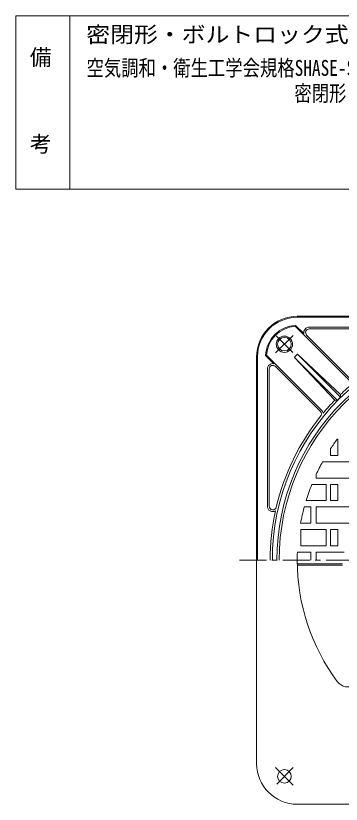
# Model space of a CAD drawing. Units: millimetres, scale not verified. Extents: x -589 to 461, y -801 to 845.
# Drawn here: x -589 to -229, y -28 to 845 of the extents above; entities that cross this region are included whole.
import ezdxf
from ezdxf.enums import TextEntityAlignment as Align

# ---------------------------------------------------------------- set-up
doc = ezdxf.new("R2010")
doc.units = ezdxf.units.MM
doc.header["$LTSCALE"] = 6
doc.linetypes.add('CHAIN1', pattern=[8, 5, -1, 1, -1])
for name, color, linetype, lineweight in [('0-1_躯体', 2, 'Continuous', 18), ('0-2_仕上', 3, 'Continuous', 18), ('F-0_F-0ﾚｲﾔ', 7, 'Continuous', 18)]:
    doc.layers.add(name, color=color, linetype=linetype, lineweight=lineweight)
doc.layers.add('F-4_F-4ﾚｲﾔ', color=2, linetype='Continuous')
doc.styles.add('ＭＳ ゴシック', font='')
doc.styles.get('ＭＳ ゴシック').set_extended_font_data('MS Gothic')

msp = doc.modelspace()

# ---------------------------------------------------------------- linework, layer by layer
at = {"layer": '0-1_躯体'}
for p, q in [((-277.576, 511.963), (172.424, 511.963)), ((-277.576, 510.963), (172.424, 510.963)), ((-218.694, 439.902), (-279.69, 500.898)), ((-270.151, 492.773), (-279.299, 501.921)), ((-264.271, 499.963), (-112.384, 499.963)), ((-264.271, 497.963), (-112.384, 497.963)), ((-217.28, 441.316), (-267.099, 491.135)), ((-322.576, 466.963), (-322.576, 16.964)), ((-321.576, 466.963), (-321.576, 241.963)), ((-303.385, 459.539), (-312.533, 468.687)), ((-250.514, 408.082), (-311.51, 469.078)), ((-233.063, 418.915), (-280.665, 466.518)), ((-280.665, 466.518), (-236.042, 419.065)), ((-229.528, 422.451), (-277.13, 470.053)), ((-229.678, 425.429), (-277.13, 470.053)), ((-301.747, 456.487), (-251.928, 406.668)), ((-310.576, 453.658), (-310.576, 301.771)), ((-308.576, 453.658), (-308.576, 301.771)), ((-233.063, 418.915), (-236.042, 419.065)), ((-229.528, 422.451), (-229.678, 425.429)), ((-301.444, 12.547), (-281.994, -6.903)), ((-282.069, 12.47), (-300.238, -5.699)), ((172.424, -28.036), (-277.576, -28.036))]:
    msp.add_line(p, q, dxfattribs=at)
at = {"layer": '0-1_躯体', "linetype": 'CHAIN1'}
for p, q in [((-301.444, 471.379), (-281.994, 490.83)), ((-282.532, 471.919), (-300.838, 490.226))]:
    msp.add_line(p, q, dxfattribs=at)
at = {"layer": '0-1_躯体'}
for centre, radius in [((-291.718, 481.105), 9), ((-291.718, 481.105), 7.5), ((-291.718, 2.821), 7.5)]:
    msp.add_circle(centre, radius, dxfattribs=at)
for centre, radius, start, end in [((-277.576, 466.963), 45, 90, 180), ((-277.576, 466.963), 44, 90, 180), ((-277.576, 466.963), 35, 92.82245, 177.17719), ((-277.576, 466.963), 34, 93.56546, 176.43428), ((-264.271, 493.963), 6, 90, 191.44409), ((-264.271, 493.963), 4, 90, 225.00075), ((-52.576, 241.963), 252.5, 0, 180), ((-52.576, 241.963), 247.5, 0, 180), ((-262.02, 451.407), 24, 129.02087, 140.97913), ((-304.576, 453.658), 6, 78.55591, 180), ((-304.576, 453.658), 4, 44.99925, 180), ((-52.576, 241.963), 255, 129.6795, 133.98883), ((-52.576, 241.963), 255, 136.01115, 140.32047), ((-52.576, 241.963), 252.76, 134.43329, 135.56671), ((-254.757, 403.839), 4, 321.31795, 45.00075), ((-254.757, 403.839), 6, 9.01062, 45.0005), ((-52.576, 241.963), 255, 141.31754, 166.64882), ((-304.576, 301.771), 6, 180, 298.95401), ((-304.576, 301.771), 4, 180, 346.64793), ((-52.576, 241.963), 255, 167.64594, 180), ((-52.576, 241.963), 225, 180, 216.60632), ((-221.154, 116.737), 15, 216.60628, 301.69508), ((-277.576, 16.964), 45, 180, 270)]:
    msp.add_arc(centre, radius, start, end, dxfattribs=at)
at = {"layer": '0-2_仕上'}
for p, q in [((-232.576, 375.963), (-233.322, 375.963)), ((-232.576, 375.963), (-232.576, 357.963)), ((-240.576, 365.58), (-240.576, 357.963)), ((-232.576, 357.963), (-240.576, 357.963)), ((-216.576, 350.963), (-249.411, 350.963)), ((-256.576, 336.879), (-256.576, 332.963)), ((-216.576, 332.963), (-256.576, 332.963)), ((-245.576, 325.963), (-261.308, 325.963)), ((-245.576, 325.963), (-245.576, 307.963)), ((-232.576, 325.963), (-232.576, 307.963)), ((-245.576, 307.963), (-267.678, 307.963)), ((-232.576, 307.963), (-240.576, 307.963)), ((-262.576, 300.963), (-269.703, 300.963)), ((-262.576, 300.963), (-262.576, 282.964)), ((-262.576, 282.964), (-273.809, 282.964)), ((-216.576, 282.964), (-256.576, 282.964)), ((-245.576, 275.963), (-245.576, 257.963)), ((-232.576, 275.963), (-232.576, 257.963)), ((-245.576, 257.963), (-273.576, 257.963)), ((-232.576, 257.963), (-240.576, 257.963)), ((-262.576, 250.963), (-277.396, 250.963)), ((-262.576, 250.963), (-262.576, 241.963)), ((-225.576, 250.963), (-256.576, 250.963)), ((-256.576, 250.963), (-256.576, 241.963)), ((-277.54, 237.963), (-227.577, 237.963)), ((-227.577, 236.463), (-277.509, 236.463))]:
    msp.add_line(p, q, dxfattribs=at)
at = {"layer": '0-2_仕上', "linetype": 'CHAIN1'}
msp.add_line((-341.632, 241.963), (239.77, 241.963), dxfattribs=at)
at = {"layer": '0-2_仕上'}
for points in [[(-232.576, 325.963), (-240.576, 325.963), (-240.576, 307.963)], [(-216.576, 300.963), (-256.576, 300.963), (-256.576, 282.964)], [(-245.576, 275.963), (-273.576, 275.963), (-273.576, 257.963)], [(-232.576, 275.963), (-240.576, 275.963), (-240.576, 257.963)]]:
    msp.add_lwpolyline(points, dxfattribs=at)
for radius, start, end in [(245, 0, 180), (225, 143.44777, 146.67372), (225, 151.02393, 155.04874), (225, 158.07867, 162.9424), (225, 164.79803, 169.50075), (225, 177.70755, 180)]:
    msp.add_arc((-52.576, 241.963), radius, start, end, dxfattribs=at)
at = {"layer": 'F-0_F-0ﾚｲﾔ'}
for p, q in [((460.8, 844.6), (-589.2, 844.6)), ((-589.2, 652.6), (-589.2, 844.6)), ((-529.2, 652.6), (-529.2, 844.6)), ((460.8, 652.6), (-589.2, 652.6))]:
    msp.add_line(p, q, dxfattribs=at)

# ---------------------------------------------------------------- texts
at = {"layer": 'F-4_F-4ﾚｲﾔ', "style": 'ＭＳ ゴシック'}
for s, width, p in [('密閉形・ボルトロック式', 1.1, (-511.082, 809.806)), ('空気調和・衛生工学会規格SHASE-S209-2009', 0.8, (-510.884, 772.801)), ('密閉形（ボルト・パッキン式）500K', 0.8, (-280.742, 744.706))]:
    msp.add_text(s, height=17.6, dxfattribs=dict(at, width=width)).set_placement(p, align=Align.BOTTOM_LEFT)
for s, p in [('備', (-573.646, 784.6)), ('考', (-573.646, 688.6))]:
    msp.add_text(s, height=17.6, dxfattribs=at).set_placement(p, align=Align.BOTTOM_LEFT)

doc.saveas('drawing.dxf')
